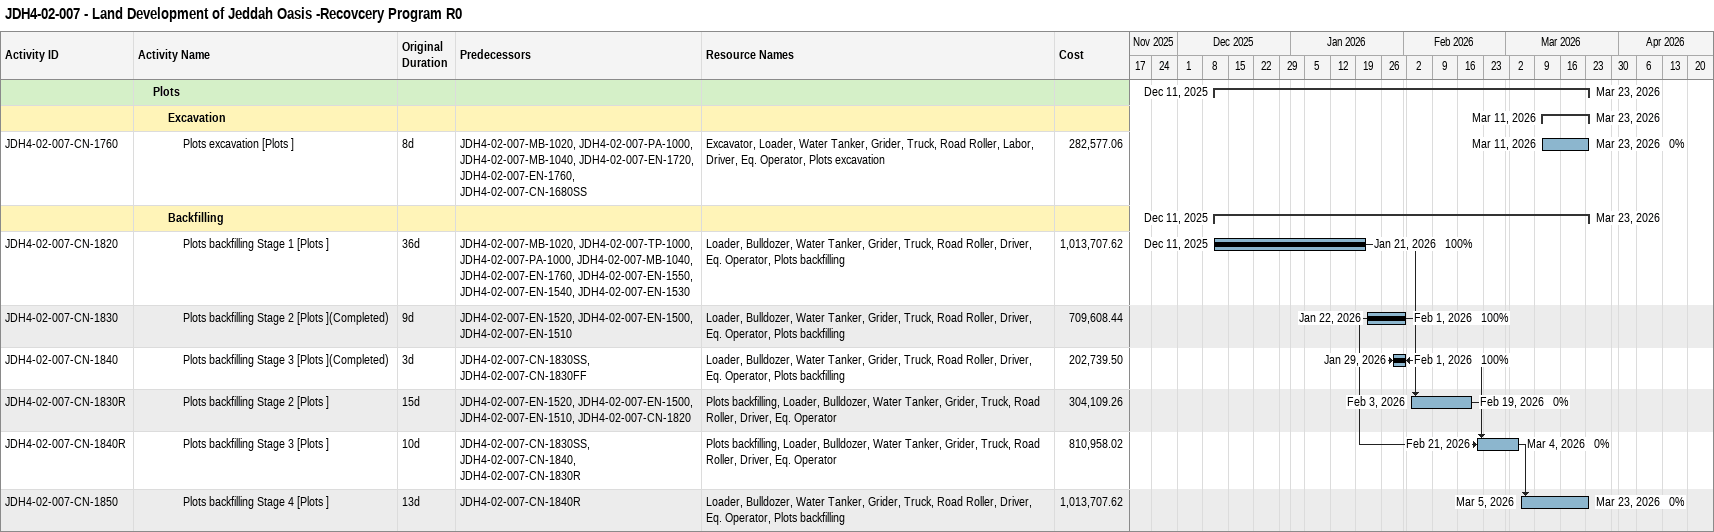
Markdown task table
JDH4-02-007 - Land Development of Jeddah Oasis -Recovcery Program R0

| ID | Level | Task | Original duration | Start | Finish | Predecessors | Resources | % complete | Cost |
|---|---|---|---|---|---|---|---|---|---|
|  | 2 | **Plots** |  | 2025-12-11 | 2026-03-23 |  |  |  |  |
|  | 3 | **Excavation** |  | 2026-03-11 | 2026-03-23 |  |  |  |  |
| JDH4-02-007-CN-1760 | 4 | Plots excavation [Plots ] | 8d | 2026-03-11 | 2026-03-23 | JDH4-02-007-MB-1020, JDH4-02-007-PA-1000, JDH4-02-007-MB-1040, JDH4-02-007-EN-1720, JDH4-02-007-EN-1760, JDH4-02-007-CN-1680SS | Excavator, Loader, Water Tanker, Grider, Truck, Road Roller, Labor, Driver, Eq. Operator, Plots excavation | 0 | 282577.06 |
|  | 3 | **Backfilling** |  | 2025-12-11 | 2026-03-23 |  |  |  |  |
| JDH4-02-007-CN-1820 | 4 | Plots backfilling Stage 1 [Plots ] | 36d | 2025-12-11 | 2026-01-21 | JDH4-02-007-MB-1020, JDH4-02-007-TP-1000, JDH4-02-007-PA-1000, JDH4-02-007-MB-1040, JDH4-02-007-EN-1760, JDH4-02-007-EN-1550, JDH4-02-007-EN-1540, JDH4-02-007-EN-1530 | Loader, Bulldozer, Water Tanker, Grider, Truck, Road Roller, Driver, Eq. Operator, Plots backfilling | 100 | 1013707.62 |
| JDH4-02-007-CN-1830 | 4 | Plots backfilling Stage 2 [Plots ](Completed) | 9d | 2026-01-22 | 2026-02-01 | JDH4-02-007-EN-1520, JDH4-02-007-EN-1500, JDH4-02-007-EN-1510 | Loader, Bulldozer, Water Tanker, Grider, Truck, Road Roller, Driver, Eq. Operator, Plots backfilling | 100 | 709608.44 |
| JDH4-02-007-CN-1840 | 4 | Plots backfilling Stage 3 [Plots ](Completed) | 3d | 2026-01-29 | 2026-02-01 | JDH4-02-007-CN-1830SS, JDH4-02-007-CN-1830FF | Loader, Bulldozer, Water Tanker, Grider, Truck, Road Roller, Driver, Eq. Operator, Plots backfilling | 100 | 202739.50 |
| JDH4-02-007-CN-1830R | 4 | Plots backfilling Stage 2 [Plots ] | 15d | 2026-02-03 | 2026-02-19 | JDH4-02-007-EN-1520, JDH4-02-007-EN-1500, JDH4-02-007-EN-1510, JDH4-02-007-CN-1820 | Plots backfilling, Loader, Bulldozer, Water Tanker, Grider, Truck, Road Roller, Driver, Eq. Operator | 0 | 304109.26 |
| JDH4-02-007-CN-1840R | 4 | Plots backfilling Stage 3 [Plots ] | 10d | 2026-02-21 | 2026-03-04 | JDH4-02-007-CN-1830SS, JDH4-02-007-CN-1840, JDH4-02-007-CN-1830R | Plots backfilling, Loader, Bulldozer, Water Tanker, Grider, Truck, Road Roller, Driver, Eq. Operator | 0 | 810958.02 |
| JDH4-02-007-CN-1850 | 4 | Plots backfilling Stage 4 [Plots ] | 13d | 2026-03-05 | 2026-03-23 | JDH4-02-007-CN-1840R | Loader, Bulldozer, Water Tanker, Grider, Truck, Road Roller, Driver, Eq. Operator, Plots backfilling | 0 | 1013707.62 |
